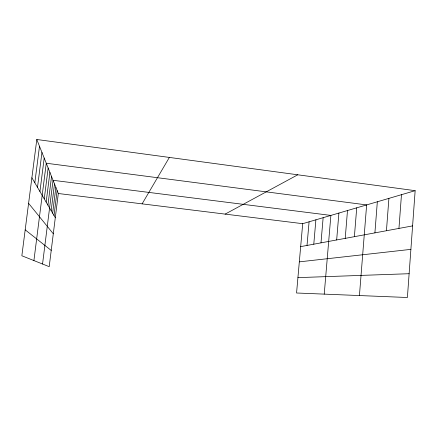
<?xml version="1.0" encoding="UTF-8"?>
<svg xmlns="http://www.w3.org/2000/svg" width="437" height="437" viewBox="0 0 437 437"><rect width="100%" height="100%" fill="white"/><g stroke="black" fill="none" stroke-linecap="round" stroke-linejoin="round"><path stroke-width="0.66" d="M415.15 190.674L407.399 297.504L296.565 292.998L302.699 223.689L415.15 190.674L36.806 139.496L21.85 255.771L49.201 266.668L58.312 193.509L36.806 139.496M398.954 228.42L401.466 194.689M386.439 230.736L388.908 198.382M374.908 232.872L377.333 201.779M359.433 295.554L366.638 204.92L46.256 163.23L33.911 260.578M354.385 236.674L356.718 207.832M345.214 238.373L347.497 210.536M324.227 294.123L330.88 215.419L53.052 180.301L42.547 264.019M336.665 239.957L338.904 213.059M320.987 242.863L323.14 217.692M307.02 245.447L309.09 221.816M313.782 244.196L315.896 219.816M51.162 210.656L54.505 183.95M52.637 213.163L55.86 187.353M54.013 215.512L57.127 190.532M44.252 198.879L48.157 168.005M46.164 202.134L49.911 172.413M47.939 205.155L51.539 176.499M34.818 182.797L39.499 146.258M37.495 187.358L41.952 152.42M39.942 191.526L44.197 158.057M142.118 203.861L169.365 157.424M225.148 214.114L297.766 174.795M300.667 246.621L412.594 225.896M299.318 261.856L410.889 249.363M297.925 277.626L409.125 273.709M58.312 193.509L302.699 223.689M25.188 229.84L51.222 250.434M28.596 203.331L53.298 233.79M31.885 177.788L55.297 217.708"/></g></svg>
